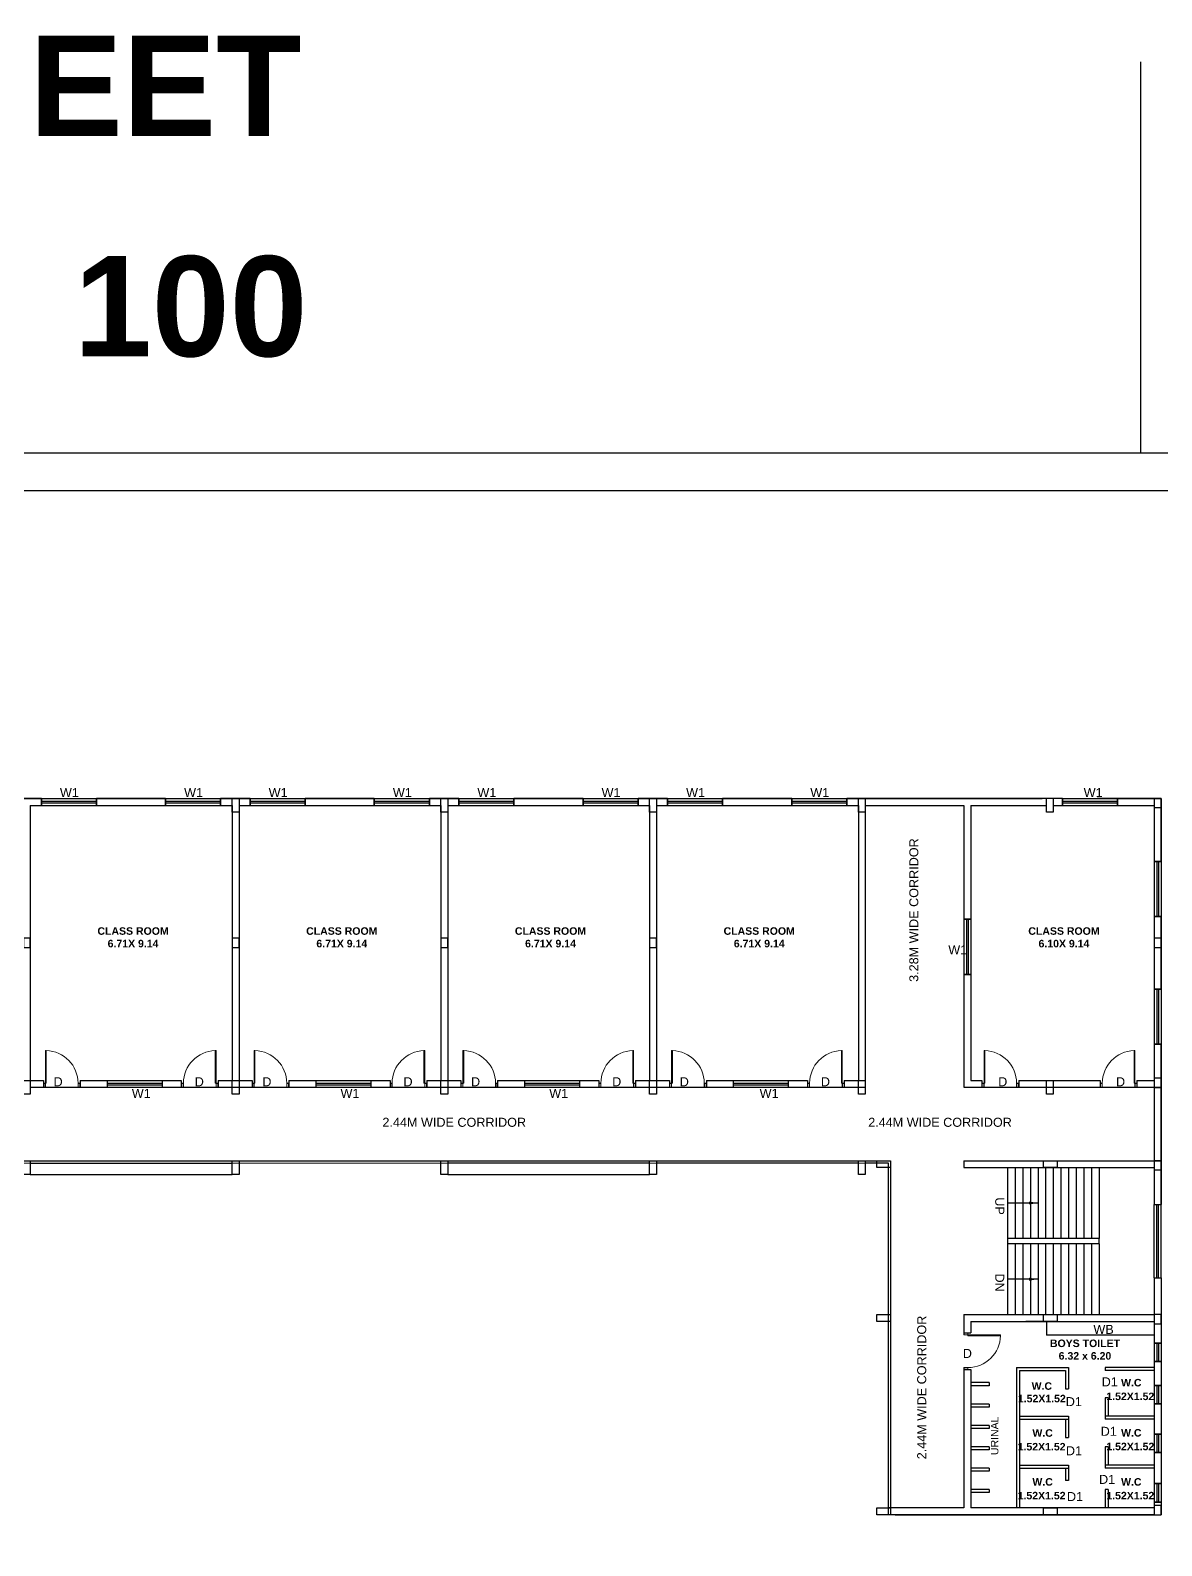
# Model space of a CAD drawing. Header units: metres. Extents: x -1744 to -758, y -4183 to -3914.
# Drawn here: x -971.9 to -934.3, y -4122.1 to -4071.8 of the extents above; entities that cross this region are included whole.
import ezdxf

# ---------------------------------------------------------------- set-up
doc = ezdxf.new("R2010")
doc.units = ezdxf.units.M
for name, color, linetype in [('A-STAIR-2', 54, 'Continuous'), ('A4-RCC CLMN-F', 4, 'Continuous'), ('CYCLE PARKING', 225, 'Continuous'), ('TEXT', 7, 'Continuous'), ('TEXT NOTES', 200, 'Continuous'), ('WALL', 7, 'Continuous'), ('WIN', 4, 'Continuous'), ('WINDOW', 215, 'Continuous')]:
    doc.layers.add(name, color=color, linetype=linetype)
doc.layers.add('A_---WALLS', color=255, linetype='Continuous', lineweight=30)
doc.layers.add('DOOR', color=11, linetype='Continuous', lineweight=18)
doc.styles.add('ARL8-7', font='arial.ttf', dxfattribs={"height": 7})
doc.styles.add('CORPORATION', font='arial.ttf')
doc.styles.add('KK', font='arial.ttf', dxfattribs={"width": 0.75})
doc.styles.add('TITLE', font='arialbd.ttf')
doc.dimstyles.new('Dim-outter', dxfattribs={"dimtxt": 1, "dimasz": 1, "dimexe": 0, "dimexo": 0, "dimgap": 1, "dimtad": 1, "dimlfac": -1, "dimzin": 3, "dimdsep": 46, "dimtxsty": 'CORPORATION', "dimblk": 'ARCHTICK', "dimcen": 0.125, "dimclrd": 8, "dimclre": 8, "dimclrt": 256, "dimazin": 0, "dimtfac": 0.5, "dimtix": 1, "dimtmove": 2, "dimatfit": 3, "dimfxl": 0, "dimtolj": 1, "dimtzin": 0, "dimarcsym": 0})

# ---------------------------------------------------------------- blocks, each defined once
blk = doc.blocks.new('_ArchTick')
at = {"color": 0, "linetype": 'ByBlock', "const_width": 0.15}
blk.add_lwpolyline([(-0.5, -0.5), (0.5, 0.5)], dxfattribs=at)
blk = doc.blocks.new('D-915')
for p, q in [((70, 900), (50, 900)), ((50, 100), (50, 900)), ((70, 100), (70, 900)), ((50, 100), (70, 100))]:
    blk.add_line(p, q)
for points in [[(0, 100), (50, 100), (50, 0), (0, 0)], [(5, 95), (45, 95), (45, 5), (5, 5)], [(850, 100), (900, 100), (900, 0), (850, 0)], [(855, 95), (895, 95), (895, 5), (855, 5)]]:
    blk.add_lwpolyline(points, close=True)
blk.add_arc((50, 100), 800, 359.9791, 88.5704)
blk = doc.blocks.new('A$C1C9B1590')
at = {"color": 1}
blk.add_lwpolyline([(552.524, 97.145), (695.504, 97.145), (695.504, 10.145), (552.524, 10.145)], close=True, dxfattribs=at)
at = {"layer": 'A-STAIR-2', "linetype": 'Continuous'}
for p, q in [((666.09, 73.394), (666.09, 71.039)), ((666.344, 73.394), (666.344, 71.039)), ((666.598, 73.394), (666.598, 71.039)), ((666.852, 73.394), (666.852, 71.039)), ((667.106, 73.394), (667.106, 71.039)), ((667.36, 73.394), (667.36, 71.039)), ((667.614, 73.394), (667.614, 71.039)), ((667.868, 73.394), (667.868, 71.039)), ((668.122, 73.394), (668.122, 71.039)), ((668.376, 73.394), (668.376, 71.039)), ((668.63, 73.394), (668.63, 71.039)), ((668.884, 73.394), (668.884, 71.039)), ((669.138, 73.394), (669.138, 71.039)), ((666.09, 71.039), (666.09, 70.861)), ((669.138, 71.039), (666.09, 71.039)), ((669.138, 70.861), (669.138, 71.039)), ((669.138, 70.861), (666.09, 70.861)), ((666.09, 70.861), (666.09, 68.507)), ((666.344, 70.861), (666.344, 68.507)), ((666.598, 70.861), (666.598, 68.507)), ((666.852, 70.861), (666.852, 68.507)), ((667.106, 70.861), (667.106, 68.507)), ((667.36, 70.861), (667.36, 68.507)), ((667.614, 70.861), (667.614, 68.507)), ((667.868, 70.861), (667.868, 68.507)), ((668.122, 70.861), (668.122, 68.507)), ((668.376, 70.861), (668.376, 68.507)), ((668.63, 70.861), (668.63, 68.507)), ((668.884, 70.861), (668.884, 68.507)), ((669.138, 70.861), (669.138, 68.507))]:
    blk.add_line(p, q, dxfattribs=at)
at = {"layer": 'A4-RCC CLMN-F'}
for points in [[(640.334, 85.662), (640.563, 85.662), (640.563, 85.205), (640.334, 85.205)], [(647.268, 85.662), (647.497, 85.662), (647.497, 85.205), (647.268, 85.205)], [(654.202, 85.662), (654.431, 85.662), (654.431, 85.205), (654.202, 85.205)], [(661.137, 85.662), (661.365, 85.662), (661.365, 85.205), (661.137, 85.205)], [(633.4, 76.289), (633.628, 76.289), (633.628, 75.832), (633.4, 75.832)], [(640.334, 76.289), (640.563, 76.289), (640.563, 75.832), (640.334, 75.832)], [(647.268, 76.289), (647.497, 76.289), (647.497, 75.832), (647.268, 75.832)], [(654.202, 76.289), (654.431, 76.289), (654.431, 75.832), (654.202, 75.832)], [(661.137, 76.289), (661.365, 76.289), (661.365, 75.832), (661.137, 75.832)], [(667.385, 76.289), (667.614, 76.289), (667.614, 75.832), (667.385, 75.832)], [(633.4, 73.622), (633.628, 73.622), (633.628, 73.165), (633.4, 73.165)], [(640.334, 73.622), (640.563, 73.622), (640.563, 73.165), (640.334, 73.165)], [(647.268, 73.622), (647.497, 73.622), (647.497, 73.165), (647.268, 73.165)], [(654.202, 73.622), (654.431, 73.622), (654.431, 73.165), (654.202, 73.165)], [(661.137, 73.622), (661.365, 73.622), (661.365, 73.165), (661.137, 73.165)], [(662.203, 73.622), (662.203, 73.394), (661.746, 73.394), (661.746, 73.622)], [(667.743, 73.622), (667.743, 73.394), (667.286, 73.394), (667.286, 73.622)], [(662.203, 68.507), (662.203, 68.278), (661.746, 68.278), (661.746, 68.507)], [(667.743, 68.507), (667.743, 68.278), (667.286, 68.278), (667.286, 68.507)], [(662.203, 62.081), (662.203, 61.852), (661.746, 61.852), (661.746, 62.081)], [(667.743, 62.081), (667.743, 61.852), (667.286, 61.852), (667.286, 62.081)]]:
    blk.add_lwpolyline(points, close=True, dxfattribs=at)
for points in [[(667.614, 85.662), (667.614, 85.205), (667.385, 85.205), (667.385, 85.662)], [(670.966, 85.357), (671.195, 85.357), (671.195, 85.662), (670.966, 85.662), (670.966, 85.357)], [(633.4, 80.709), (633.628, 80.709), (633.628, 81.014), (633.4, 81.014), (633.4, 80.709)], [(640.334, 80.709), (640.563, 80.709), (640.563, 81.014), (640.334, 81.014), (640.334, 80.709)], [(647.268, 80.709), (647.497, 80.709), (647.497, 81.014), (647.268, 81.014), (647.268, 80.709)], [(654.202, 80.709), (654.431, 80.709), (654.431, 81.014), (654.202, 81.014), (654.202, 80.709)], [(670.966, 76.056), (671.195, 76.056), (671.195, 76.361), (670.966, 76.361), (670.966, 76.056)], [(670.966, 73.317), (671.195, 73.317), (671.195, 73.622), (670.966, 73.622), (670.966, 73.317)], [(670.966, 68.202), (671.195, 68.202), (671.195, 68.507), (670.966, 68.507), (670.966, 68.202)], [(670.966, 61.852), (671.195, 61.852), (671.195, 62.157), (670.966, 62.157), (670.966, 61.852)]]:
    blk.add_lwpolyline(points, dxfattribs=at)
at = {"layer": 'A_---WALLS'}
for p, q in [((632.587, 85.662), (633.996, 85.662)), ((635.825, 85.662), (638.122, 85.662)), ((639.951, 85.662), (640.93, 85.662)), ((642.759, 85.662), (645.056, 85.662)), ((646.885, 85.662), (647.864, 85.662)), ((649.693, 85.662), (651.99, 85.662)), ((653.819, 85.662), (654.799, 85.662)), ((656.627, 85.662), (658.925, 85.662)), ((660.753, 85.662), (661.137, 85.662)), ((661.137, 85.662), (667.239, 85.662)), ((669.067, 85.662), (671.195, 85.662)), ((671.195, 85.662), (671.195, 83.567)), ((633.628, 85.433), (633.628, 76.289)), ((633.628, 85.433), (633.628, 76.289)), ((633.628, 85.433), (633.996, 85.433)), ((635.825, 85.433), (638.122, 85.433)), ((639.951, 85.433), (640.334, 85.433)), ((640.334, 85.433), (640.334, 76.289)), ((640.334, 85.433), (640.334, 76.289)), ((640.563, 85.433), (640.93, 85.433)), ((640.563, 85.433), (640.563, 76.289)), ((640.563, 85.433), (640.563, 76.289)), ((642.759, 85.433), (645.056, 85.433)), ((646.885, 85.433), (647.268, 85.433)), ((647.268, 85.433), (647.268, 76.289)), ((647.268, 85.433), (647.268, 76.289)), ((647.497, 85.433), (647.497, 76.289)), ((647.497, 85.433), (647.497, 76.289)), ((647.497, 85.433), (647.864, 85.433)), ((649.693, 85.433), (651.99, 85.433)), ((653.819, 85.433), (654.202, 85.433)), ((654.202, 85.433), (654.202, 76.289)), ((654.202, 85.433), (654.202, 76.289)), ((654.431, 85.433), (654.431, 76.289)), ((654.431, 85.433), (654.799, 85.433)), ((654.431, 85.433), (654.431, 76.289)), ((656.627, 85.433), (658.925, 85.433)), ((660.753, 85.433), (661.137, 85.433)), ((661.137, 85.433), (661.137, 76.289)), ((661.365, 85.433), (661.365, 76.061)), ((661.365, 85.433), (664.642, 85.433)), ((664.642, 85.433), (664.642, 81.645)), ((664.87, 85.433), (664.87, 81.645)), ((664.87, 85.433), (667.385, 85.433)), ((667.614, 85.433), (667.916, 85.433)), ((669.067, 85.433), (670.966, 85.433)), ((670.966, 85.433), (670.966, 83.567)), ((670.966, 81.738), (670.966, 79.329)), ((671.195, 81.738), (671.195, 79.329)), ((664.642, 79.816), (664.642, 76.061)), ((664.87, 79.816), (664.87, 76.289)), ((670.966, 77.501), (670.966, 76.289)), ((671.195, 77.501), (671.195, 76.061)), ((633.628, 76.289), (634.063, 76.289)), ((633.628, 76.061), (661.365, 76.061)), ((634.063, 76.289), (634.063, 76.061)), ((635.284, 76.289), (636.177, 76.289)), ((635.284, 76.289), (635.284, 76.061)), ((638.006, 76.289), (638.645, 76.289)), ((638.645, 76.289), (638.645, 76.061)), ((639.867, 76.289), (639.867, 76.061)), ((639.867, 76.289), (640.334, 76.289)), ((640.563, 76.289), (640.997, 76.289)), ((640.997, 76.289), (640.997, 76.061)), ((642.219, 76.289), (642.219, 76.061)), ((642.219, 76.289), (643.111, 76.289)), ((644.94, 76.289), (645.579, 76.289)), ((645.579, 76.289), (645.579, 76.061)), ((646.801, 76.289), (647.268, 76.289)), ((646.801, 76.289), (646.801, 76.061)), ((647.497, 76.289), (647.931, 76.289)), ((647.931, 76.289), (647.931, 76.061)), ((649.153, 76.289), (650.045, 76.289)), ((649.153, 76.289), (649.153, 76.061)), ((651.874, 76.289), (652.513, 76.289)), ((652.513, 76.289), (652.513, 76.061)), ((653.735, 76.289), (654.202, 76.289)), ((653.735, 76.289), (653.735, 76.061)), ((654.431, 76.289), (654.865, 76.289)), ((654.865, 76.289), (654.865, 76.061)), ((656.087, 76.289), (656.979, 76.289)), ((656.087, 76.289), (656.087, 76.061)), ((658.808, 76.289), (659.447, 76.289)), ((659.447, 76.289), (659.447, 76.061)), ((660.669, 76.289), (660.669, 76.061)), ((660.669, 76.289), (661.137, 76.289)), ((660.94, 76.061), (661.365, 76.061)), ((664.642, 76.061), (665.244, 76.061)), ((664.87, 76.289), (665.244, 76.289)), ((665.244, 76.289), (665.244, 76.061)), ((665.244, 76.061), (671.195, 76.061)), ((666.464, 76.289), (669.174, 76.289)), ((666.464, 76.289), (666.464, 76.061)), ((669.174, 76.289), (669.174, 76.061)), ((670.393, 76.289), (670.966, 76.289)), ((670.393, 76.289), (670.393, 76.061)), ((670.966, 76.061), (670.966, 73.622)), ((671.195, 76.061), (671.195, 73.622)), ((633.4, 73.545), (662.127, 73.546)), ((633.628, 73.622), (640.334, 73.622)), ((633.628, 73.545), (640.334, 73.545)), ((640.563, 73.622), (647.268, 73.622)), ((640.563, 73.545), (647.268, 73.546)), ((647.497, 73.622), (654.202, 73.622)), ((647.497, 73.546), (654.202, 73.546)), ((654.431, 73.622), (661.137, 73.622)), ((654.431, 73.546), (661.137, 73.546)), ((661.365, 73.622), (662.203, 73.622)), ((661.365, 73.546), (662.127, 73.546)), ((662.127, 73.546), (662.127, 62.081)), ((662.127, 73.546), (662.127, 61.852)), ((662.203, 73.622), (662.203, 62.081)), ((664.642, 73.622), (664.642, 73.394)), ((664.642, 73.622), (671.195, 73.622)), ((671.195, 73.622), (671.195, 72.169)), ((633.628, 73.165), (640.334, 73.165)), ((647.497, 73.165), (654.202, 73.165)), ((664.642, 73.394), (670.966, 73.394)), ((670.966, 73.394), (670.966, 72.169)), ((670.966, 69.731), (670.966, 68.507)), ((671.195, 69.731), (671.195, 68.278)), ((664.642, 68.507), (670.966, 68.507)), ((664.642, 68.507), (664.642, 68.278)), ((664.642, 68.278), (664.642, 67.9)), ((664.87, 68.278), (670.966, 68.278)), ((664.87, 68.278), (664.87, 67.9)), ((667.385, 68.278), (666.696, 68.278)), ((670.966, 68.278), (670.966, 67.56)), ((670.966, 68.278), (670.966, 67.56)), ((671.195, 68.278), (671.195, 67.56)), ((664.642, 67.9), (664.87, 67.9)), ((664.642, 66.681), (664.642, 62.081)), ((664.642, 66.681), (664.87, 66.681)), ((664.87, 66.681), (664.87, 62.081)), ((670.966, 66.95), (670.966, 66.15)), ((671.195, 66.95), (671.195, 66.15)), ((670.966, 65.54), (670.966, 64.529)), ((671.195, 65.54), (671.195, 64.529)), ((670.966, 63.919), (670.966, 62.888)), ((670.966, 63.919), (670.966, 62.888)), ((671.195, 63.919), (671.195, 62.888)), ((664.642, 62.081), (662.127, 62.081)), ((662.127, 62.081), (662.127, 61.852)), ((670.966, 62.081), (664.87, 62.081)), ((670.966, 62.278), (670.966, 62.261)), ((670.966, 62.275), (670.966, 62.081)), ((671.195, 62.278), (671.195, 61.852)), ((664.642, 61.852), (662.127, 61.852)), ((662.356, 61.852), (670.966, 61.852)), ((670.966, 61.852), (664.642, 61.852))]:
    blk.add_line(p, q, dxfattribs=at)
blk.add_lwpolyline([(553.774, 95.895), (694.254, 95.895), (694.254, 11.395), (553.774, 11.395)], close=True, dxfattribs=at)
for points in [[(633.996, 85.662), (632.587, 85.662)], [(638.122, 85.662), (635.825, 85.662)], [(640.93, 85.662), (639.951, 85.662)], [(645.056, 85.662), (642.759, 85.662)], [(647.864, 85.662), (646.885, 85.662)], [(651.99, 85.662), (649.693, 85.662)], [(654.799, 85.662), (653.819, 85.662)], [(658.925, 85.662), (656.627, 85.662)], [(667.916, 85.662), (660.753, 85.662)], [(671.195, 83.567), (671.195, 85.662), (669.067, 85.662)], [(671.195, 79.329), (671.195, 81.738)], [(670.966, 80.709), (671.195, 80.709), (671.195, 81.014), (670.966, 81.014), (670.966, 80.709)], [(671.195, 72.169), (671.195, 77.501)]]:
    blk.add_lwpolyline(points, dxfattribs=at)
at = {"layer": 'CYCLE PARKING', "color": 3}
blk.add_line((670.524, 97.145), (670.524, 110.142), dxfattribs=at)
at = {"layer": 'WIN'}
for p, q in [((666.394, 66.754), (668.122, 66.754)), ((666.394, 66.754), (666.394, 62.081)), ((666.496, 66.653), (666.496, 62.081)), ((666.496, 66.653), (668.02, 66.653)), ((668.02, 66.653), (668.02, 66.043)), ((668.122, 66.754), (668.122, 66.043)), ((670.966, 66.754), (669.341, 66.754)), ((669.341, 66.754), (669.341, 66.653)), ((670.966, 66.653), (669.341, 66.653)), ((668.02, 66.043), (668.122, 66.043)), ((669.341, 65.738), (669.341, 65.027)), ((669.442, 65.738), (669.341, 65.738)), ((669.442, 65.738), (669.442, 65.129)), ((666.496, 65.129), (668.122, 65.129)), ((666.496, 65.027), (668.122, 65.027)), ((668.02, 65.027), (668.02, 64.417)), ((668.122, 65.129), (668.122, 64.417)), ((670.966, 65.129), (669.341, 65.129)), ((670.966, 65.027), (669.341, 65.027)), ((668.02, 64.417), (668.122, 64.417)), ((669.341, 64.113), (669.341, 63.401)), ((669.442, 64.113), (669.341, 64.113)), ((669.442, 64.113), (669.442, 63.503)), ((666.496, 63.503), (668.122, 63.503)), ((668.122, 63.503), (668.122, 62.995)), ((670.966, 63.503), (669.341, 63.503)), ((666.496, 63.401), (668.122, 63.401)), ((668.02, 63.401), (668.02, 62.995)), ((668.122, 62.995), (668.02, 62.995)), ((670.966, 63.401), (669.341, 63.401)), ((669.341, 62.69), (669.341, 62.081)), ((669.442, 62.69), (669.341, 62.69)), ((669.442, 62.69), (669.442, 62.081))]:
    blk.add_line(p, q, dxfattribs=at)
at = {"layer": 'WINDOW', "linetype": 'Continuous'}
for p, q in [((633.996, 85.433), (633.996, 85.662)), ((633.996, 85.662), (633.996, 85.433)), ((633.996, 85.662), (635.825, 85.662)), ((635.825, 85.433), (635.825, 85.662)), ((635.825, 85.662), (635.825, 85.433)), ((638.122, 85.433), (638.122, 85.662)), ((638.122, 85.662), (638.122, 85.433)), ((638.122, 85.662), (639.951, 85.662)), ((639.951, 85.433), (639.951, 85.662)), ((639.951, 85.662), (639.951, 85.433)), ((640.93, 85.662), (640.93, 85.433)), ((640.93, 85.433), (640.93, 85.662)), ((640.93, 85.662), (642.759, 85.662)), ((642.759, 85.433), (642.759, 85.662)), ((642.759, 85.662), (642.759, 85.433)), ((645.056, 85.433), (645.056, 85.662)), ((645.056, 85.662), (645.056, 85.433)), ((645.056, 85.662), (646.885, 85.662)), ((646.885, 85.662), (646.885, 85.433)), ((646.885, 85.433), (646.885, 85.662)), ((647.864, 85.662), (647.864, 85.433)), ((647.864, 85.662), (649.693, 85.662)), ((647.864, 85.433), (647.864, 85.662)), ((649.693, 85.433), (649.693, 85.662)), ((649.693, 85.662), (649.693, 85.433)), ((651.99, 85.433), (651.99, 85.662)), ((651.99, 85.662), (653.819, 85.662)), ((651.99, 85.662), (651.99, 85.433)), ((653.819, 85.662), (653.819, 85.433)), ((653.819, 85.433), (653.819, 85.662)), ((654.799, 85.662), (656.627, 85.662)), ((654.799, 85.433), (654.799, 85.662)), ((654.799, 85.662), (654.799, 85.433)), ((656.627, 85.433), (656.627, 85.662)), ((656.627, 85.662), (656.627, 85.433)), ((658.925, 85.433), (658.925, 85.662)), ((658.925, 85.662), (658.925, 85.433)), ((658.925, 85.662), (660.753, 85.662)), ((660.753, 85.433), (660.753, 85.662)), ((660.753, 85.662), (660.753, 85.433)), ((667.916, 85.433), (667.916, 85.662)), ((667.916, 85.662), (667.916, 85.433)), ((667.916, 85.662), (669.745, 85.662)), ((669.745, 85.433), (669.745, 85.662)), ((669.745, 85.662), (669.745, 85.433)), ((633.996, 85.573), (635.825, 85.573)), ((633.996, 85.573), (635.825, 85.573)), ((633.996, 85.522), (635.825, 85.522)), ((633.996, 85.522), (635.825, 85.522)), ((633.996, 85.433), (635.825, 85.433)), ((638.122, 85.573), (639.951, 85.573)), ((638.122, 85.573), (639.951, 85.573)), ((638.122, 85.522), (639.951, 85.522)), ((638.122, 85.522), (639.951, 85.522)), ((638.122, 85.433), (639.951, 85.433)), ((640.93, 85.573), (642.759, 85.573)), ((640.93, 85.573), (642.759, 85.573)), ((640.93, 85.522), (642.759, 85.522)), ((640.93, 85.522), (642.759, 85.522)), ((640.93, 85.433), (642.759, 85.433)), ((645.056, 85.573), (646.885, 85.573)), ((645.056, 85.573), (646.885, 85.573)), ((645.056, 85.522), (646.885, 85.522)), ((645.056, 85.522), (646.885, 85.522)), ((645.056, 85.433), (646.885, 85.433)), ((647.864, 85.573), (649.693, 85.573)), ((647.864, 85.573), (649.693, 85.573)), ((647.864, 85.522), (649.693, 85.522)), ((647.864, 85.522), (649.693, 85.522)), ((647.864, 85.433), (649.693, 85.433)), ((651.99, 85.573), (653.819, 85.573)), ((651.99, 85.573), (653.819, 85.573)), ((651.99, 85.522), (653.819, 85.522)), ((651.99, 85.522), (653.819, 85.522)), ((651.99, 85.433), (653.819, 85.433)), ((654.799, 85.573), (656.627, 85.573)), ((654.799, 85.573), (656.627, 85.573)), ((654.799, 85.522), (656.627, 85.522)), ((654.799, 85.522), (656.627, 85.522)), ((654.799, 85.433), (656.627, 85.433)), ((658.925, 85.573), (660.753, 85.573)), ((658.925, 85.573), (660.753, 85.573)), ((658.925, 85.522), (660.753, 85.522)), ((658.925, 85.522), (660.753, 85.522)), ((658.925, 85.433), (660.753, 85.433)), ((667.916, 85.573), (669.745, 85.573)), ((667.916, 85.573), (669.745, 85.573)), ((667.916, 85.522), (669.745, 85.522)), ((667.916, 85.522), (669.745, 85.522)), ((667.916, 85.433), (669.745, 85.433)), ((670.966, 83.567), (671.195, 83.567)), ((671.195, 83.567), (670.966, 83.567)), ((670.966, 83.567), (670.966, 81.738)), ((671.055, 83.567), (671.055, 81.738)), ((671.055, 83.567), (671.055, 81.738)), ((671.106, 83.567), (671.106, 81.738)), ((671.106, 83.567), (671.106, 81.738)), ((671.195, 83.567), (671.195, 81.738)), ((664.87, 81.645), (664.642, 81.645)), ((664.642, 81.645), (664.87, 81.645)), ((664.642, 81.645), (664.642, 79.816)), ((664.731, 81.645), (664.731, 79.816)), ((664.731, 81.645), (664.731, 79.816)), ((664.782, 81.645), (664.782, 79.816)), ((664.782, 81.645), (664.782, 79.816)), ((664.87, 81.645), (664.87, 79.816)), ((670.966, 81.738), (671.195, 81.738)), ((671.195, 81.738), (670.966, 81.738)), ((664.87, 79.816), (664.642, 79.816)), ((664.642, 79.816), (664.87, 79.816)), ((670.966, 79.329), (671.195, 79.329)), ((671.195, 79.329), (670.966, 79.329)), ((670.966, 79.329), (670.966, 77.501)), ((671.055, 79.329), (671.055, 77.501)), ((671.055, 79.329), (671.055, 77.501)), ((671.106, 79.329), (671.106, 77.501)), ((671.106, 79.329), (671.106, 77.501)), ((671.195, 79.329), (671.195, 77.501)), ((671.195, 77.501), (670.966, 77.501)), ((670.966, 77.501), (671.195, 77.501)), ((636.177, 76.289), (636.177, 76.061)), ((636.177, 76.289), (636.177, 76.061)), ((636.177, 76.289), (638.006, 76.289)), ((636.177, 76.2), (638.006, 76.2)), ((636.177, 76.2), (638.006, 76.2)), ((636.177, 76.149), (638.006, 76.149)), ((636.177, 76.149), (638.006, 76.149)), ((636.177, 76.061), (638.006, 76.061)), ((638.006, 76.289), (638.006, 76.061)), ((638.006, 76.289), (638.006, 76.061)), ((643.111, 76.289), (643.111, 76.061)), ((643.111, 76.289), (644.94, 76.289)), ((643.111, 76.289), (643.111, 76.061)), ((643.111, 76.2), (644.94, 76.2)), ((643.111, 76.2), (644.94, 76.2)), ((643.111, 76.149), (644.94, 76.149)), ((643.111, 76.149), (644.94, 76.149)), ((643.111, 76.061), (644.94, 76.061)), ((644.94, 76.289), (644.94, 76.061)), ((644.94, 76.289), (644.94, 76.061)), ((650.045, 76.289), (650.045, 76.061)), ((650.045, 76.289), (651.874, 76.289)), ((650.045, 76.289), (650.045, 76.061)), ((650.045, 76.2), (651.874, 76.2)), ((650.045, 76.2), (651.874, 76.2)), ((650.045, 76.149), (651.874, 76.149)), ((650.045, 76.149), (651.874, 76.149)), ((650.045, 76.061), (651.874, 76.061)), ((651.874, 76.289), (651.874, 76.061)), ((651.874, 76.289), (651.874, 76.061)), ((656.979, 76.289), (656.979, 76.061)), ((656.979, 76.289), (656.979, 76.061)), ((656.979, 76.289), (658.808, 76.289)), ((656.979, 76.2), (658.808, 76.2)), ((656.979, 76.2), (658.808, 76.2)), ((656.979, 76.149), (658.808, 76.149)), ((656.979, 76.149), (658.808, 76.149)), ((656.979, 76.061), (658.808, 76.061)), ((658.808, 76.289), (658.808, 76.061)), ((658.808, 76.289), (658.808, 76.061)), ((670.966, 72.169), (671.195, 72.169)), ((670.966, 69.731), (670.966, 72.169)), ((671.055, 69.731), (671.055, 72.169)), ((671.055, 69.731), (671.055, 72.169)), ((671.106, 69.731), (671.106, 72.169)), ((671.195, 69.731), (671.195, 72.169)), ((671.106, 69.731), (671.106, 71.865)), ((670.966, 69.731), (671.195, 69.731)), ((667.385, 68.278), (667.385, 67.821)), ((670.966, 67.821), (667.385, 67.821)), ((670.966, 67.56), (671.195, 67.56)), ((671.195, 67.56), (670.966, 67.56)), ((670.966, 67.56), (670.966, 66.95)), ((671.055, 67.56), (671.055, 66.95)), ((671.055, 67.56), (671.055, 66.95)), ((671.106, 67.56), (671.106, 66.95)), ((671.106, 67.56), (671.106, 66.95)), ((671.195, 67.56), (671.195, 66.95)), ((670.966, 66.95), (671.195, 66.95)), ((671.195, 66.95), (670.966, 66.95)), ((665.48, 66.246), (664.87, 66.246)), ((665.48, 66.145), (664.87, 66.145)), ((665.48, 66.246), (665.48, 66.145)), ((671.195, 66.15), (670.966, 66.15)), ((670.966, 66.15), (671.195, 66.15)), ((670.966, 66.15), (670.966, 65.54)), ((671.055, 66.15), (671.055, 65.54)), ((671.055, 66.15), (671.055, 65.54)), ((671.106, 66.15), (671.106, 65.54)), ((671.106, 66.15), (671.106, 65.54)), ((671.195, 66.15), (671.195, 65.54)), ((665.48, 65.535), (664.87, 65.535)), ((665.48, 65.535), (665.48, 65.433)), ((671.195, 65.54), (670.966, 65.54)), ((670.966, 65.54), (671.195, 65.54)), ((665.48, 65.433), (664.87, 65.433)), ((665.48, 64.824), (664.87, 64.824)), ((665.48, 64.722), (664.87, 64.722)), ((665.48, 64.824), (665.48, 64.722)), ((670.966, 64.529), (671.195, 64.529)), ((670.966, 64.529), (670.966, 63.919)), ((671.195, 64.529), (670.966, 64.529)), ((671.055, 64.529), (671.055, 63.919)), ((671.055, 64.529), (671.055, 63.919)), ((671.106, 64.529), (671.106, 63.919)), ((671.106, 64.529), (671.106, 63.919)), ((671.195, 64.529), (671.195, 63.919)), ((665.48, 64.113), (664.87, 64.113)), ((665.48, 64.011), (664.87, 64.011)), ((665.48, 64.113), (665.48, 64.011)), ((671.195, 63.919), (670.966, 63.919)), ((670.966, 63.919), (671.195, 63.919)), ((665.48, 63.401), (664.87, 63.401)), ((665.48, 63.3), (664.87, 63.3)), ((665.48, 63.401), (665.48, 63.3)), ((665.48, 62.69), (664.87, 62.69)), ((665.48, 62.589), (664.87, 62.589)), ((665.48, 62.69), (665.48, 62.589)), ((670.966, 62.888), (671.195, 62.888)), ((671.195, 62.888), (670.966, 62.888)), ((670.966, 62.888), (670.966, 62.278)), ((671.055, 62.888), (671.055, 62.278)), ((671.055, 62.888), (671.055, 62.278)), ((671.106, 62.888), (671.106, 62.278)), ((671.106, 62.888), (671.106, 62.278)), ((671.195, 62.888), (671.195, 62.278)), ((671.195, 62.278), (670.966, 62.278)), ((670.966, 62.278), (671.195, 62.278))]:
    blk.add_line(p, q, dxfattribs=at)
at = {"layer": 'DOOR', "xscale": 0.001354666666666, "yscale": 0.001354666666666, "zscale": 0.001354666666666}
for p in [(634.063, 76.061), (640.997, 76.061), (647.931, 76.061), (654.865, 76.061), (665.244, 76.061)]:
    blk.add_blockref('D-915', p, dxfattribs=at)
at = {"layer": 'DOOR', "yscale": 0.001354666666666, "zscale": 0.001354666666666}
for p, xscale, rotation in [((639.867, 76.061), -0.001354666666666, 7.15959292e-08), ((646.801, 76.061), -0.001354666666666, 7.15959292e-08), ((653.735, 76.061), -0.001354666666666, 7.15959292e-08), ((660.669, 76.061), -0.001354666666666, 7.15959292e-08), ((670.393, 76.061), -0.001354666666666, 7.15959292e-08), ((664.642, 67.9), 0.001354666666666, 269.9999999284041)]:
    blk.add_blockref('D-915', p, dxfattribs=dict(at, xscale=xscale, rotation=rotation))
at = {"layer": 'TEXT', "ltscale": 10, "insert": (625.066, 105.664), "char_height": 3.32991, "width": 308.96353, "attachment_point": 5, "line_spacing_factor": 1.32, "style": 'ARL8-7'}
blk.add_mtext('{\\fArial|b1|i0|c0|p34;A0(max) SHEET\\PSCALE = 1 : 100}', dxfattribs=at)
at = {"layer": 'TEXT', "char_height": 0.25, "width": 6.85278, "attachment_point": 5, "style": 'TITLE'}
for s, insert in [('\\A1;CLASS ROOM\\P6.71X 9.14', (637.042, 81.046)), ('\\A1;CLASS ROOM\\P6.71X 9.14', (643.976, 81.046)), ('\\A1;CLASS ROOM\\P6.71X 9.14', (650.91, 81.046)), ('\\A1;CLASS ROOM\\P6.71X 9.14', (657.844, 81.046)), ('\\A1;CLASS ROOM\\P6.10X 9.14', (667.968, 81.046)), ('\\A1;BOYS TOILET\\P6.32 x 6.20', (668.666, 67.342)), ('\\A1;W.C\\P1.52X1.52', (667.233, 65.923)), ('\\A1;W.C', (670.205, 66.243)), ('\\A1;1.52X1.52', (670.172, 65.788)), ('\\A1;W.C', (667.259, 64.57)), ('\\A1;W.C', (670.205, 64.577)), ('\\A1;1.52X1.52', (667.225, 64.115)), ('\\A1;1.52X1.52', (670.172, 64.122)), ('\\A1;W.C', (667.259, 62.945)), ('\\A1;W.C', (670.205, 62.945)), ('\\A1;1.52X1.52', (667.225, 62.489)), ('\\A1;1.52X1.52', (670.172, 62.489))]:
    blk.add_mtext(s, dxfattribs=dict(at, insert=insert))
at = {"layer": 'TEXT NOTES', "style": 'KK'}
for s, p in [('W1', (634.612, 85.707)), ('W1', (638.738, 85.707)), ('W1', (641.547, 85.707)), ('W1', (645.673, 85.707)), ('W1', (648.481, 85.707)), ('W1', (652.607, 85.707)), ('W1', (655.415, 85.707)), ('W1', (659.541, 85.707)), ('W1', (668.624, 85.707)), ('W1', (664.125, 80.483)), ('D', (634.401, 76.096)), ('D', (639.091, 76.096)), ('D', (641.336, 76.096)), ('D', (646.025, 76.096)), ('D', (648.27, 76.096)), ('D', (652.959, 76.096)), ('D', (655.204, 76.096)), ('D', (659.893, 76.096)), ('D', (665.783, 76.096)), ('D', (669.696, 76.096)), ('W1', (637, 75.71)), ('W1', (643.934, 75.71)), ('W1', (650.869, 75.71)), ('W1', (657.858, 75.71)), ('2.44M WIDE CORRIDOR', (645.326, 74.749)), ('2.44M WIDE CORRIDOR', (661.464, 74.749)), ('WB', (668.946, 67.866)), ('D', (664.608, 67.067)), ('D1', (669.221, 66.122)), ('D1', (668.028, 65.464)), ('D1', (669.188, 64.478)), ('D1', (668.033, 63.832)), ('D1', (669.134, 62.881)), ('D1', (668.067, 62.309))]:
    blk.add_text(s, height=0.3, dxfattribs=at).set_placement(p)
for s, height, rotation, p in [('3.28M WIDE CORRIDOR', 0.3, 90, (663.13, 79.566)), ('UP', 0.3, 270, (665.685, 72.405)), ('DN', 0.3, 270, (665.685, 69.872)), ('2.44M WIDE CORRIDOR', 0.3, 90, (663.392, 63.698)), ('URINAL', 0.25, 90, (665.789, 63.838))]:
    blk.add_text(s, height=height, rotation=rotation, dxfattribs=at).set_placement(p)
at = {"layer": 'WALL', "color": 3}
for points in [[(667.106, 72.216), (666.09, 72.216)], [(667.106, 69.684), (666.09, 69.684)]]:
    blk.add_leader(points, dimstyle='Dim-outter', override={"dimasz": 0.3, "dimtad": 0, "dimfxl": 10, "dimfxlon": 1}, dxfattribs=at)

msp = doc.modelspace()

# ---------------------------------------------------------------- block references
at = {"layer": 'WALL'}
msp.add_blockref('A$C1C9B1590', (-1605.48862, -4182.96317), dxfattribs=at)

doc.saveas('drawing.dxf')
